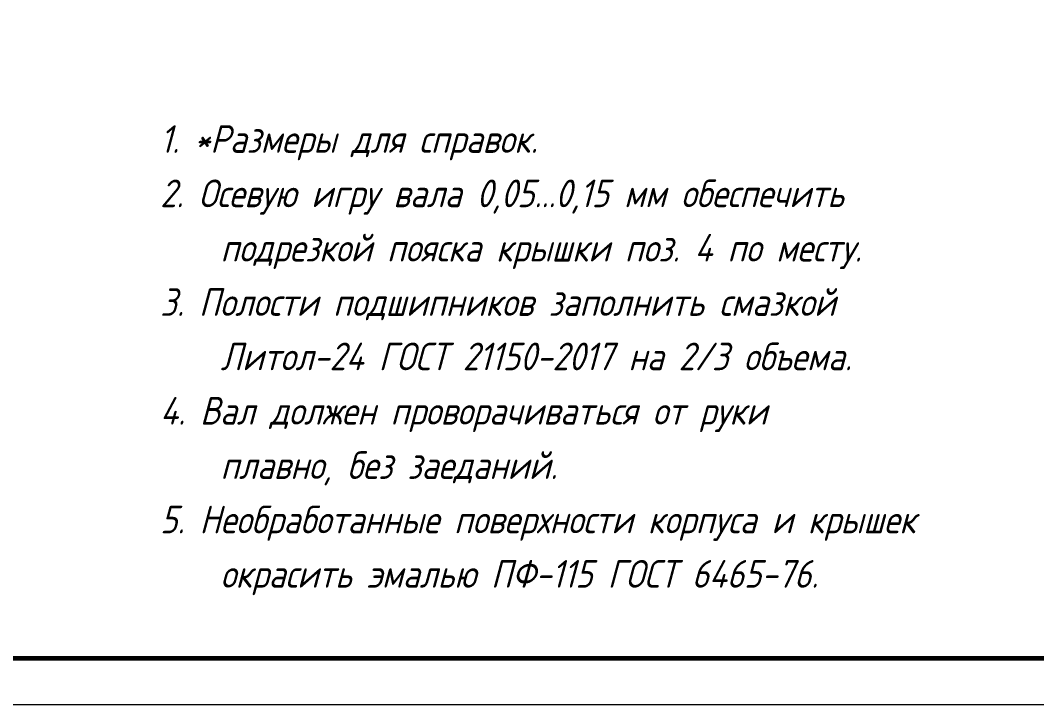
# Model space of a CAD drawing. Header units: millimetres. Extents: x 0 to 420, y 0 to 297.
# Drawn here: x 106.8 to 217.1, y 0 to 74.3 of the extents above; entities that cross this region are included whole.
import ezdxf
from ezdxf.enums import TextEntityAlignment as Align

# ---------------------------------------------------------------- set-up
doc = ezdxf.new("R2010")
doc.units = ezdxf.units.MM
for name, color, linetype, lineweight in [('FRAME', 7, 'CONTINUOUS', 60), ('TEXT', 7, 'CONTINUOUS', 25), ('THIN', 7, 'CONTINUOUS', 18)]:
    doc.layers.add(name, color=color, linetype=linetype, lineweight=lineweight)
doc.styles.add('GOST', font='GOST_BU.ttf')

msp = doc.modelspace()

# ---------------------------------------------------------------- linework, layer by layer
at = {"layer": 'FRAME'}
msp.add_lwpolyline([(20, 292), (415, 292), (415, 5), (20, 5)], close=True, dxfattribs=at)
at = {"layer": 'THIN'}
msp.add_lwpolyline([(0, 297), (420, 297), (420, 0), (0, 0)], close=True, dxfattribs=at)

# ---------------------------------------------------------------- texts
at = {"layer": 'TEXT', "style": 'GOST', "oblique": 15, "width": 0.9}
for s, p in [('1. *Размеры для справок.', (122, 59)), ('2. Осевую игру вала 0,05...0,15 мм обеспечить', (122, 53.1)), ('    подрезкой пояска крышки поз. 4 по месту.', (122, 47.2)), ('3. Полости подшипников заполнить смазкой', (122, 41.3)), ('    Литол-24 ГОСТ 21150-2017 на 2/3 объема.', (122, 35.4)), ('4. Вал должен проворачиваться от руки', (122, 29.5)), ('    плавно, без заеданий.', (122, 23.6)), ('5. Необработанные поверхности корпуса и крышек', (122, 17.7)), ('    окрасить эмалью ПФ-115 ГОСТ 6465-76.', (122, 11.8))]:
    msp.add_text(s, height=3, dxfattribs=at).set_placement(p, align=Align.BOTTOM_LEFT)

doc.saveas('drawing.dxf')
